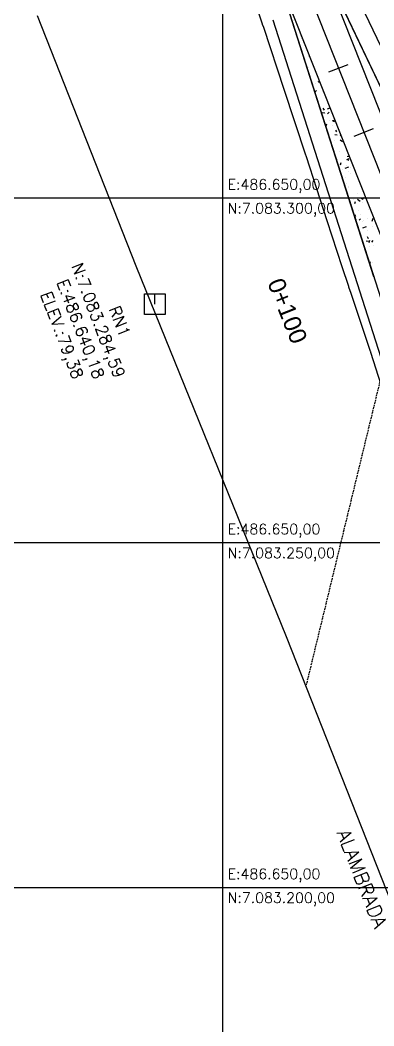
# Model space of a CAD drawing. Header units: metres. Extents: x 486561 to 486942, y 7083268 to 7083787.
# Drawn here: x 486664.9 to 486716.2, y 7083527.9 to 7083673.8 of the extents above; entities that cross this region are included whole.
import ezdxf

# ---------------------------------------------------------------- set-up
doc = ezdxf.new("R2010")
doc.units = ezdxf.units.M
doc.linetypes.add('DASHED2', pattern=[0.375, 0.25, -0.125])
for name, color, linetype in [('ALAMBRADA', 45, 'Continuous'), ('C-ROAD', 7, 'Continuous'), ('C-ROAD-CNTR-N', 92, 'Continuous'), ('C-ROAD-CORR', 5, 'Continuous'), ('C-ROAD-STAN-MAJR', 7, 'Continuous'), ('C-TINN-BNDY', 110, 'Continuous'), ('C-TOPO-FEAT', 94, 'Continuous'), ('grilla', 254, 'Continuous'), ('RN', 4, 'Continuous')]:
    doc.layers.add(name, color=color, linetype=linetype)
doc.styles.add('arial', font='arial.ttf')
doc.styles.get("Standard").update_dxf_attribs({"font": 'simplex.shx'})

# ---------------------------------------------------------------- blocks, each defined once
blk = doc.blocks.new('*U56', base_point=(486650, 7083200))
at = {"layer": 'grilla', "linetype": 'ByBlock', "char_height": 1.5}
for s, insert, attachment_point in [('E:486.650,00', (486650.75, 7083200.75), 7), ('N:7.083.200,00', (486650.75, 7083199.25), 1)]:
    blk.add_mtext(s, dxfattribs=dict(at, insert=insert, attachment_point=attachment_point))
blk = doc.blocks.new('*U62', base_point=(486650, 7083250))
at = {"layer": 'grilla', "linetype": 'ByBlock', "char_height": 1.5}
for s, insert, attachment_point in [('E:486.650,00', (486650.75, 7083250.75), 7), ('N:7.083.250,00', (486650.75, 7083249.25), 1)]:
    blk.add_mtext(s, dxfattribs=dict(at, insert=insert, attachment_point=attachment_point))
blk = doc.blocks.new('*U71', base_point=(486650, 7083300))
at = {"layer": 'grilla', "linetype": 'ByBlock', "char_height": 1.5}
for s, insert, attachment_point in [('E:486.650,00', (486650.75, 7083300.75), 7), ('N:7.083.300,00', (486650.75, 7083299.25), 1)]:
    blk.add_mtext(s, dxfattribs=dict(at, insert=insert, attachment_point=attachment_point))

msp = doc.modelspace()

# ---------------------------------------------------------------- linework, layer by layer
at = {"color": 7}
for p, q in [((486709.67, 7083666.27), (486712.45, 7083667.37)), ((486713.35, 7083656.97), (486716.14, 7083658.08))]:
    msp.add_line(p, q, dxfattribs=at)
at = {"color": 7, "linetype": 'DASHED2'}
msp.add_line((486719.34, 7083630.77, 77.83), (486706.39, 7083577.39, 77.83), dxfattribs=at)
at = {"layer": 'ALAMBRADA', "color": 7}
for p, q in [((486667.4, 7083674.48, 78.78), (486681.69, 7083638.15, 78.78)), ((486681.69, 7083638.15, 78.78), (486703.49, 7083584.38, 78.78)), ((486703.49, 7083584.38, 78.78), (486723.75, 7083532.94, 78.78))]:
    msp.add_line(p, q, dxfattribs=at)
at = {"layer": 'C-ROAD', "color": 7, "linetype": 'Continuous', "lineweight": -3}
for p, q in [((486708.19, 7083682.89), (486759.95, 7083574.32)), ((486702.15, 7083680.5), (486738.75, 7083565.93))]:
    msp.add_line(p, q, dxfattribs=at)
at = {"layer": 'C-ROAD-CNTR-N', "color": 7, "linetype": 'Continuous', "lineweight": -3}
for p, q in [((486685.29, 7083731.9), (486832.57, 7083360)), ((486688.31, 7083733.1), (486752.37, 7083571.32)), ((486682.26, 7083730.71), (486746.33, 7083568.93))]:
    msp.add_line(p, q, dxfattribs=at)
at = {"layer": 'C-ROAD-CORR', "color": 7, "linetype": 'Continuous'}
for p, q in [((486704.56, 7083673.67), (486704.56, 7083673.67)), ((486705.55, 7083671.42), (486705.55, 7083671.42)), ((486705.69, 7083671.15), (486705.69, 7083671.15)), ((486706.03, 7083670.46), (486706.11, 7083670.49)), ((486706.06, 7083670.51), (486706.12, 7083670.48)), ((486706.52, 7083669.18), (486706.52, 7083669.18)), ((486706.79, 7083668.47), (486706.79, 7083668.47)), ((486706.71, 7083666.87), (486706.71, 7083666.87)), ((486707.51, 7083666.94), (486707.51, 7083666.94)), ((486707.69, 7083664.66), (486707.69, 7083664.66)), ((486708.11, 7083664.83), (486708.32, 7083664.92)), ((486708.14, 7083664.88), (486708.39, 7083664.73)), ((486707.67, 7083663.38), (486707.89, 7083663.61)), ((486708.77, 7083663.49), (486708.77, 7083663.49)), ((486709.33, 7083662.33), (486709.33, 7083662.33)), ((486708.53, 7083660.84), (486708.53, 7083660.84)), ((486708.6, 7083660.84), (486708.6, 7083660.84)), ((486708.69, 7083660.39), (486709.07, 7083660.35)), ((486708.82, 7083661.01), (486708.98, 7083660.74)), ((486709.13, 7083660.3), (486709.13, 7083660.3)), ((486709.49, 7083660.95), (486709.84, 7083661.08)), ((486709.49, 7083660.2), (486709.72, 7083660.44)), ((486709.79, 7083659.22), (486709.79, 7083659.22)), ((486710.19, 7083659.2), (486710.53, 7083659.34)), ((486710.23, 7083659.25), (486710.49, 7083659.09)), ((486709.28, 7083658.45), (486709.37, 7083658.76)), ((486710.27, 7083658.53), (486710.27, 7083658.53)), ((486710.65, 7083657.84), (486710.8, 7083657.57)), ((486710.52, 7083657.21), (486710.89, 7083657.18)), ((486710.56, 7083656.35), (486710.56, 7083656.35)), ((486711.29, 7083656.44), (486711.66, 7083656.18)), ((486711.31, 7083657.03), (486711.4, 7083657.13)), ((486711.17, 7083654.72), (486711.17, 7083654.72)), ((486711.85, 7083655.83), (486711.85, 7083655.83)), ((486710.99, 7083653.61), (486710.99, 7083653.61)), ((486711.36, 7083652.81), (486711.45, 7083653.13)), ((486712.28, 7083653.57), (486712.63, 7083653.72)), ((486712.31, 7083653.62), (486712.57, 7083653.46)), ((486712.34, 7083654.04), (486712.63, 7083654.02)), ((486711.3, 7083652.28), (486711.3, 7083652.28)), ((486711.59, 7083652.07), (486711.59, 7083652.07)), ((486712.05, 7083652.31), (486712.59, 7083652.51)), ((486712.21, 7083652.64), (486712.21, 7083652.64)), ((486712.52, 7083651.87), (486712.52, 7083651.87)), ((486712.82, 7083652.39), (486712.82, 7083652.39)), ((486712.87, 7083651.56), (486712.87, 7083651.56)), ((486712.02, 7083650.9), (486712.02, 7083650.9)), ((486712.27, 7083650.04), (486712.27, 7083650.04)), ((486712.55, 7083649.62), (486712.55, 7083649.62)), ((486712.55, 7083649.47), (486712.55, 7083649.47)), ((486713.26, 7083647.8), (486713.26, 7083647.8)), ((486713.45, 7083647.18), (486713.53, 7083647.5)), ((486713.76, 7083648.59), (486713.76, 7083648.59)), ((486713.84, 7083647.81), (486714.22, 7083647.55)), ((486714.36, 7083647.93), (486714.71, 7083648.09)), ((486714.39, 7083647.99), (486714.65, 7083647.83)), ((486714.48, 7083647.39), (486714.48, 7083647.39)), ((486714.93, 7083648.18), (486714.93, 7083648.18)), ((486712.96, 7083647.1), (486712.96, 7083647.1)), ((486713.91, 7083646.15), (486713.91, 7083646.15)), ((486715.46, 7083646.27), (486715.46, 7083646.27)), ((486713.39, 7083645.56), (486713.54, 7083645.3)), ((486713.52, 7083644.91), (486713.63, 7083644.9)), ((486713.56, 7083645.2), (486713.56, 7083645.2)), ((486714.05, 7083644.76), (486714.28, 7083644.99)), ((486714.23, 7083645.56), (486714.23, 7083645.56)), ((486714.52, 7083644.61), (486714.52, 7083644.61)), ((486714.66, 7083644.78), (486714.66, 7083644.78)), ((486715.29, 7083644.98), (486715.29, 7083644.98)), ((486715.96, 7083644.62), (486716.12, 7083645.08)), ((486714.61, 7083643.68), (486715.14, 7083643.88)), ((486715.22, 7083643.31), (486715.22, 7083643.31)), ((486715.95, 7083643.9), (486715.95, 7083643.9)), ((486715.08, 7083641.77), (486715.46, 7083641.73)), ((486715.21, 7083642.39), (486715.36, 7083642.12)), ((486715.48, 7083642.16), (486715.48, 7083642.16)), ((486715.53, 7083641.55), (486715.62, 7083641.86)), ((486715.63, 7083641.81), (486715.63, 7083641.81)), ((486715.88, 7083641.59), (486716.1, 7083641.82)), ((486715.51, 7083640.96), (486715.51, 7083640.96)), ((486716.19, 7083641.07), (486716.19, 7083641.07)), ((486715.53, 7083638.62), (486715.75, 7083638.72)), ((486715.55, 7083638.54), (486715.69, 7083638.46)), ((486715.98, 7083638.62), (486715.98, 7083638.62))]:
    msp.add_line(p, q, dxfattribs=at)
at = {"layer": 'C-TINN-BNDY', "color": 7, "linetype": 'Continuous', "lineweight": -3}
for p, q in [((486700.06, 7083673.22, 79.21), (486696.83, 7083682.69, 79.1)), ((486700.07, 7083673.17, 79.21), (486700.06, 7083673.22, 79.21)), ((486700.22, 7083672.71, 79.22), (486700.07, 7083673.17, 79.21)), ((486700.07, 7083673.17, 79.21), (486700.07, 7083673.17, 79.21)), ((486703.2, 7083663.71, 79.14), (486700.22, 7083672.71, 79.22)), ((486706.35, 7083654.2, 79.07), (486703.2, 7083663.71, 79.14)), ((486706.37, 7083654.13, 79.06), (486706.35, 7083654.2, 79.07)), ((486706.43, 7083653.96, 79.06), (486706.37, 7083654.13, 79.06)), ((486709.44, 7083644.67, 79.04), (486706.43, 7083653.96, 79.06)), ((486711.61, 7083637.99, 79.01), (486709.44, 7083644.67, 79.04)), ((486712.55, 7083635.15, 78.99), (486711.61, 7083637.99, 79.01)), ((486712.58, 7083635.06, 78.99), (486712.55, 7083635.15, 78.99)), ((486712.59, 7083635.05, 78.99), (486712.58, 7083635.06, 78.99)), ((486712.89, 7083634.16, 78.97), (486712.59, 7083635.05, 78.99)), ((486715.73, 7083625.72, 78.86), (486712.89, 7083634.16, 78.97)), ((486715.75, 7083625.66, 78.86), (486715.73, 7083625.72, 78.86)), ((486715.78, 7083625.57, 78.86), (486715.75, 7083625.66, 78.86)), ((486718.76, 7083616.23, 78.86), (486715.78, 7083625.57, 78.86))]:
    msp.add_line(p, q, dxfattribs=at)
at = {"layer": 'C-TOPO-FEAT', "color": 7, "linetype": 'Continuous', "lineweight": -3}
for p, q in [((486762.36, 7083575.28), (486713.18, 7083678.42)), ((486759.95, 7083574.32), (486710.8, 7083677.42)), ((486736.35, 7083564.98), (486701.59, 7083673.77)), ((486716.18, 7083636.58), (486703.99, 7083674.72))]:
    msp.add_line(p, q, dxfattribs=at)
at = {"layer": 'grilla', "color": 7}
for p, q in [((486694.25, 7083787.39), (486694.25, 7083267.82)), ((486561.45, 7083648.01), (486941.55, 7083648.01)), ((486561.45, 7083598.01), (486941.55, 7083598.01)), ((486561.45, 7083548.01), (486941.55, 7083548.01))]:
    msp.add_line(p, q, dxfattribs=at)
at = {"layer": 'RN', "color": 7, "lineweight": -2}
for p, q in [((486682.93, 7083631.1, 79.38), (486682.93, 7083634.1, 79.38)), ((486682.93, 7083634.1, 79.38), (486685.93, 7083634.1, 79.38)), ((486684.43, 7083632.6, 79.38), (486684.43, 7083634.1, 79.38)), ((486685.93, 7083634.1, 79.38), (486685.93, 7083631.1, 79.38)), ((486685.93, 7083631.1, 79.38), (486682.93, 7083631.1, 79.38))]:
    msp.add_line(p, q, dxfattribs=at)

# ---------------------------------------------------------------- block references
at = {"layer": 'grilla'}
for name, p in [('*U71', (486694.25, 7083648.01)), ('*U62', (486694.25, 7083598.01)), ('*U56', (486694.25, 7083548.01))]:
    msp.add_blockref(name, p, dxfattribs=at)

# ---------------------------------------------------------------- texts
at = {"color": 7}
msp.add_text('ALAMBRADA', height=2, rotation=291.5273, dxfattribs=at).set_placement((486710.78, 7083555.91, 78.78))
at = {"layer": 'C-ROAD-STAN-MAJR', "color": 7, "style": 'arial'}
msp.add_text('0+100', height=2.5, rotation=291.6046, dxfattribs=at).set_placement((486700.71, 7083635.72))
at = {"layer": 'RN', "color": 7}
for s, p in [('N:7.083.284,59', (486672.29, 7083638.16)), ('E:486.640,18', (486670.17, 7083635.78)), ('ELEV.:79,38', (486667.81, 7083634.01)), ('RN1', (486677.72, 7083631.92))]:
    msp.add_text(s, height=1.7, rotation=291, dxfattribs=at).set_placement(p)

doc.saveas('drawing.dxf')
